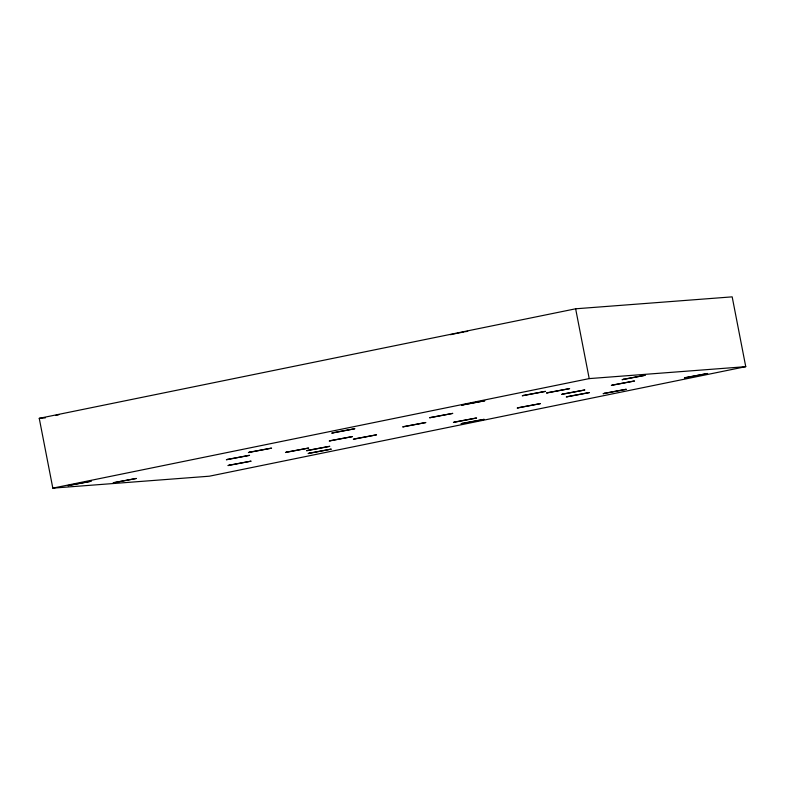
<?xml version="1.0" encoding="UTF-8"?>
<svg xmlns="http://www.w3.org/2000/svg" width="785" height="785" viewBox="0 0 785 785"><rect width="100%" height="100%" fill="white"/><g stroke="black" fill="none" stroke-linecap="round" stroke-linejoin="round"><path stroke-width="1.18" d="M55.804 415.442L58.865 414.725M450.521 334.704L452.562 334.233M453.534 334.027L456.448 333.409M39.25 418.336L575.64 308.799L732.179 296.858L745.75 366.664L209.359 476.201L52.821 488.142L39.25 418.336L45.363 417.865M52.821 488.142L589.211 378.605L745.75 366.664M457.527 333.193L464.171 331.927M465.299 331.721L467.693 331.329M575.64 308.799L589.211 378.605M69.374 485.248L67.991 485.67L91.168 481.244L69.374 485.248M114.473 482.471L113.089 482.893L136.276 478.467L114.473 482.471M249.777 452.131L248.394 452.562L271.571 448.127L249.777 452.131M227.758 459.333L226.374 459.765L249.551 455.329L227.758 459.333M333.105 432.721L331.721 433.143L354.899 428.718L333.105 432.721M229.318 465.152L227.944 465.574L251.121 461.148L229.318 465.152M286.859 452.062L285.485 452.484L308.662 448.058L286.859 452.062M330.603 440.601L329.219 441.023L352.406 436.597L330.603 440.601M308.005 450.315L306.621 450.737L329.798 446.312L308.005 450.315M463.072 404.756L461.688 405.178L484.865 400.752L463.072 404.756M354.732 438.835L353.348 439.266L376.535 434.831L354.732 438.835M309.486 453.131L308.103 453.553L331.28 449.128L309.486 453.131M430.994 417.385L429.611 417.806L452.788 413.381L430.994 417.385M404.079 426.52L402.695 426.942L425.872 422.516L404.079 426.52M523.664 395.375L522.28 395.797L545.457 391.372L523.664 395.375M547.851 392.618L546.468 393.04L569.645 388.614L547.851 392.618M454.8 421.996L453.416 422.418L476.593 417.993L454.8 421.996M462.414 423.35L461.03 423.782L484.208 419.347L462.414 423.35M563.081 393.972L561.697 394.394L584.884 389.968L563.081 393.972M518.581 407.631L517.197 408.053L540.374 403.627L518.581 407.631M623.447 379.283L622.063 379.704L645.241 375.279L623.447 379.283M567.673 396.553L566.289 396.974L589.476 392.549L567.673 396.553M612.732 384.984L611.358 385.406L634.535 380.98L612.732 384.984M604.479 393.285L603.096 393.707L626.283 389.281L604.479 393.285M685.855 377.497L684.471 377.928L707.648 373.503L685.855 377.497"/></g></svg>
